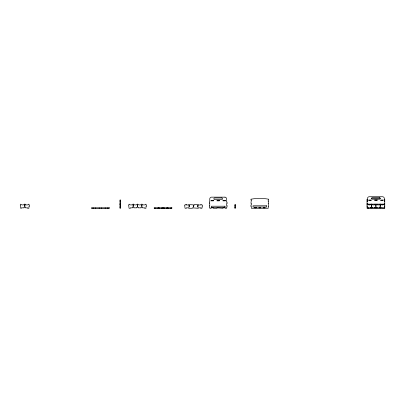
<?xml version="1.0" encoding="UTF-8"?>
<svg xmlns="http://www.w3.org/2000/svg" width="405" height="405" viewBox="0 0 405 405"><rect width="100%" height="100%" fill="white"/><g stroke="black" fill="none" stroke-linecap="round" stroke-linejoin="round"><path stroke-width="0.61" d="M367.046 200.029L367.457 200.029M384.34 200.029L384.75 200.029M119.996 200.44L120.412 200.44M119.996 201.675L120.412 201.675M367.046 201.675L367.457 201.675L367.457 198.384A1.853 1.853 0 0 1 369.102 196.734L382.69 196.734A1.853 1.853 0 0 1 384.34 198.384L384.34 201.675L384.75 201.675M119.996 203.325L120.412 203.325M367.046 203.325L367.457 203.325L367.457 204.97L367.046 204.97M384.75 203.325L384.34 203.325L384.34 204.97L384.75 204.97M119.996 204.145L120.412 204.145M367.046 204.145L384.75 204.145M119.996 204.56L120.412 204.56M375.693 204.56L374.66 204.56L374.66 204.145M119.996 204.97L120.412 204.97M234.875 205.381L235.285 205.381M119.996 206.616L120.412 206.616M367.046 206.616L367.457 206.616L367.457 208.266M384.75 206.616L384.34 206.616L384.34 208.266M234.875 207.031L235.285 207.031M119.996 207.441L120.412 207.441M119.996 207.851L120.412 207.851M234.875 207.851L235.285 207.851M368.555 207.851L383.241 207.851M384.75 199.204L384.75 208.266L367.046 208.266L367.046 199.204M383.105 204.145L383.105 204.56L380.634 204.56L380.634 204.145M383.105 207.441L383.105 208.266M381.044 207.851L381.044 207.441L379.399 207.441L379.399 207.851M380.634 207.441L380.634 207.851M380.427 204.373L380.427 204.145A2.734 2.734 0 0 0 384.34 204.145M380.427 207.441L380.427 207.851M380.017 204.56L380.017 204.145A2.734 2.734 0 0 1 376.103 204.145L376.103 204.56L377.131 204.56L377.131 204.145M380.017 207.441L380.017 207.851M377.131 207.441L377.131 207.851M376.721 207.851L376.721 207.441L375.076 207.441L375.076 207.851M376.103 207.441L376.103 207.851M375.693 204.373L375.693 204.145A2.734 2.734 0 0 1 371.78 204.145L371.78 204.56M375.693 207.441L375.693 207.851M374.66 207.441L374.66 207.851M372.397 207.851L372.397 207.441L370.752 207.441L370.752 207.851M371.78 207.441L371.78 207.851M371.37 204.373L371.37 204.145A2.734 2.734 0 0 1 367.457 204.145M371.37 207.441L371.37 207.851M371.162 204.145L371.162 204.56L368.692 204.56L368.692 204.145M371.162 207.441L371.162 207.851M368.692 207.441L368.692 208.266M171.467 207.851L171.467 208.266M170.232 207.851L170.232 208.266M168.171 207.851L168.171 208.266M167.761 207.851L167.761 208.266M167.554 207.851L167.554 208.266M167.144 207.851L167.144 208.266M166.526 207.851L166.526 208.266M164.263 207.851L164.263 208.266M163.848 207.851L163.848 208.266M163.23 207.851L163.23 208.266M162.82 207.851L162.82 208.266M162.202 207.851L162.202 208.266M161.792 207.851L161.792 208.266M159.524 207.851L159.524 208.266M158.907 207.851L158.907 208.266M158.497 207.851L158.497 208.266M158.289 207.851L158.289 208.266M157.879 207.851L157.879 208.266M155.819 207.851L155.819 208.266M154.583 207.851L154.583 208.266M108.884 207.851L108.884 208.266M107.649 207.851L107.649 208.266M105.178 207.851L105.178 208.266M101.675 207.851L101.675 208.266M99.205 207.851L99.205 208.266M95.707 207.851L95.707 208.266M93.236 207.851L93.236 208.266M92.001 207.851L92.001 208.266M371.451 198.587A47.992 47.992 0 0 1 380.341 198.587M224.993 197.149L211.405 197.149A1.853 1.853 0 0 0 209.76 198.794L209.76 202.09L209.35 202.09L209.35 203.735L209.76 203.735L209.76 205.381L209.35 205.381L209.35 207.031L209.76 207.031L209.76 208.266L210.995 208.266L210.995 207.851L213.465 207.851L213.465 208.266L216.964 208.266L216.964 207.851L222.937 208.266L222.937 207.851L225.408 207.851L225.408 208.266L226.638 208.266L226.638 207.031L227.053 207.031L227.053 205.381L226.638 205.381L226.638 203.735L227.053 203.735L227.053 202.09L226.638 202.09L226.638 198.794A1.853 1.853 0 0 0 224.993 197.149M379.601 197.559L372.19 197.559A0.856 0.856 0 0 0 372.19 199.204L379.601 199.204A0.856 0.856 0 0 0 379.601 197.559M221.905 197.969L214.493 197.969A0.856 0.856 0 0 0 214.493 199.619L221.905 199.619A0.856 0.856 0 0 0 221.905 197.969M120.412 200.029L119.996 200.029L119.996 208.266L120.412 208.266L120.412 200.029M251.343 200.029L250.933 200.029L250.933 199.204A47.992 47.992 0 0 1 268.636 199.204L268.636 200.029L268.226 200.029L268.226 201.675L268.636 201.675L268.636 203.325L268.226 203.325L268.636 206.616L268.226 206.616L268.226 208.266L251.343 208.266L251.343 206.616L250.933 206.616L250.933 204.97L251.343 204.97L251.343 203.325L250.933 203.325L251.343 200.029M371.162 200.029L368.692 200.029L368.692 200.44L371.162 200.44L371.162 200.029M377.131 200.029L374.66 200.029L374.66 200.44L377.131 200.44L377.131 200.029M383.105 200.029L380.634 200.029L380.634 200.44L383.105 200.44L383.105 200.029M213.465 200.44L210.995 200.44L210.995 200.855L213.465 200.855L213.465 200.44M219.434 200.44L216.964 200.44L216.964 200.855L219.434 200.855L219.434 200.44M225.408 200.44L222.937 200.44L222.937 200.855L225.408 200.855L225.408 200.44M24.983 204.145L24.573 204.145A2.734 2.734 0 0 1 20.66 204.145L20.66 204.97L20.25 204.97L20.66 208.266L21.278 208.266L21.278 207.851L23.956 207.851L23.956 207.441L25.601 207.441L25.601 207.851L27.662 207.851L27.662 208.266L28.897 208.266L28.897 206.616L29.307 206.616L29.307 204.97L28.897 204.97L28.897 204.145A2.734 2.734 0 0 1 24.983 204.145M133.382 204.145L132.967 204.145A2.734 2.734 0 0 1 129.058 204.145L129.058 204.97L128.643 204.97L129.058 208.266L130.294 208.266L130.294 207.851L132.349 207.851L132.349 207.441L133.999 207.441L133.999 207.851L136.672 207.851L136.672 207.441L138.323 207.441L138.323 207.851L140.996 207.851L140.996 207.441L142.646 207.441L142.646 207.851L144.701 207.851L144.701 208.266L145.937 208.266L145.937 206.616L146.352 206.616L146.352 204.97L145.937 204.97L145.937 204.145A2.734 2.734 0 0 1 142.028 204.145L141.613 204.145A2.734 2.734 0 0 1 137.705 204.145L137.29 204.145A2.734 2.734 0 0 1 133.382 204.145M186.29 204.56L185.055 204.56L185.055 205.381L184.645 205.381L185.055 208.266L186.29 208.266L186.29 207.851L188.76 207.851L188.76 208.266L192.259 208.266L192.259 207.851L198.232 208.266L198.232 207.851L200.703 207.851L200.703 208.266L201.938 208.266L201.938 207.031L202.348 207.031L202.348 205.381L201.938 205.381L201.938 204.56L200.703 204.56L200.703 204.97L198.232 204.97L198.232 204.56L194.729 204.56L194.729 204.97L188.76 204.56L188.76 204.97L186.29 204.97L186.29 204.56M235.285 204.56L234.875 204.56L234.875 208.266L235.285 208.266L235.285 204.56M24.983 204.97L24.573 204.97L24.573 206.616L24.983 206.616L24.983 204.97M133.382 204.97L132.967 204.97L132.967 206.616L133.382 206.616L133.382 204.97M137.705 204.97L137.29 204.97L137.29 206.616L137.705 206.616L137.705 204.97M142.028 204.97L141.613 204.97L141.613 206.616L142.028 206.616L142.028 204.97M371.78 204.97L371.37 204.97L371.37 206.616L371.78 206.616L371.78 204.97M376.103 204.97L375.693 204.97L375.693 206.616L376.103 206.616L376.103 204.97M380.427 204.97L380.017 204.97L380.017 206.616L380.427 206.616L380.427 204.97M189.378 205.381L188.968 205.381L188.968 207.031L189.378 207.031L189.378 205.381M193.701 205.381L193.291 205.381L193.291 207.031L193.701 207.031L193.701 205.381M198.025 205.381L197.615 205.381L197.615 207.031L198.025 207.031L198.025 205.381M266.581 205.796L252.993 205.796L252.993 207.031L266.581 207.031L266.581 205.796M224.993 206.206L211.405 206.206L211.405 207.441L224.993 207.441L224.993 206.206M256.284 207.441L254.639 207.441L254.639 207.851L256.284 207.851L256.284 207.441M260.607 207.441L258.962 207.441L258.962 207.851L260.607 207.851L260.607 207.441M264.931 207.441L263.285 207.441L263.285 207.851L264.931 207.851L264.931 207.441M109.294 207.851L91.591 207.851L91.591 208.266L109.294 208.266L109.294 207.851M171.877 207.851L154.173 207.851L154.173 208.266L171.877 208.266L171.877 207.851"/></g></svg>
